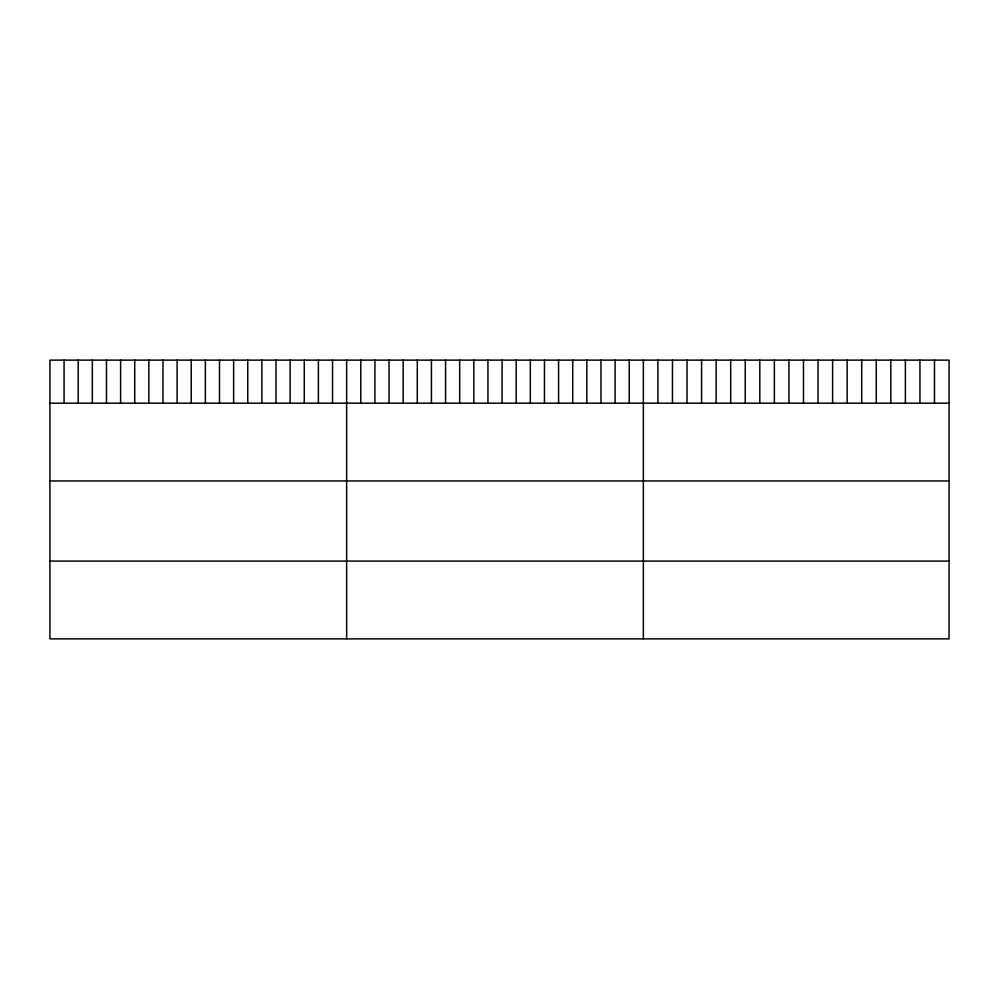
<?xml version="1.0" encoding="UTF-8"?>
<svg xmlns="http://www.w3.org/2000/svg" width="999" height="999" viewBox="0 0 999 999"><rect width="100%" height="100%" fill="white"/><g stroke="black" fill="none" stroke-linecap="round" stroke-linejoin="round"><path stroke-width="1.5" d="M949.05 403.171L949.05 638.873L49.95 638.873L49.95 360.127L949.05 360.127L949.05 403.171L49.95 403.171M49.95 480.956L949.05 480.956M49.95 561.088L949.05 561.088M934.49 360.127L934.49 403.171M919.942 360.127L919.942 403.171M905.381 360.127L905.381 403.171M890.821 360.127L890.821 403.171M876.26 360.127L876.26 403.171M861.712 360.127L861.712 403.171M847.152 360.127L847.152 403.171M832.592 360.127L832.592 403.171M818.044 360.127L818.044 403.171M803.483 360.127L803.483 403.171M788.923 360.127L788.923 403.171M774.362 360.127L774.362 403.171M759.814 360.127L759.814 403.171M745.254 360.127L745.254 403.171M730.694 360.127L730.694 403.171M716.146 360.127L716.146 403.171M701.585 360.127L701.585 403.171M687.025 360.127L687.025 403.171M672.464 360.127L672.464 403.171M657.916 360.127L657.916 403.171M643.356 360.127L643.356 638.873M629.233 360.127L629.233 403.171M615.097 360.127L615.097 403.171M600.973 360.127L600.973 403.171M586.838 360.127L586.838 403.171M572.714 360.127L572.714 403.171M558.578 360.127L558.578 403.171M544.455 360.127L544.455 403.171M530.332 360.127L530.332 403.171M516.196 360.127L516.196 403.171M502.072 360.127L502.072 403.171M487.937 360.127L487.937 403.171M473.813 360.127L473.813 403.171M459.677 360.127L459.677 403.171M445.554 360.127L445.554 403.171M431.431 360.127L431.431 403.171M417.295 360.127L417.295 403.171M403.171 360.127L403.171 403.171M389.036 360.127L389.036 403.171M374.912 360.127L374.912 403.171M360.776 360.127L360.776 403.171M346.653 360.127L346.653 638.873M332.53 360.127L332.53 403.171M318.394 360.127L318.394 403.171M304.27 360.127L304.27 403.171M290.135 360.127L290.135 403.171M276.011 360.127L276.011 403.171M261.875 360.127L261.875 403.171M247.752 360.127L247.752 403.171M233.629 360.127L233.629 403.171M219.493 360.127L219.493 403.171M205.369 360.127L205.369 403.171M191.234 360.127L191.234 403.171M177.11 360.127L177.11 403.171M162.974 360.127L162.974 403.171M148.851 360.127L148.851 403.171M134.728 360.127L134.728 403.171M120.592 360.127L120.592 403.171M106.468 360.127L106.468 403.171M92.333 360.127L92.333 403.171M78.209 360.127L78.209 403.171M64.073 360.127L64.073 403.171"/></g></svg>
